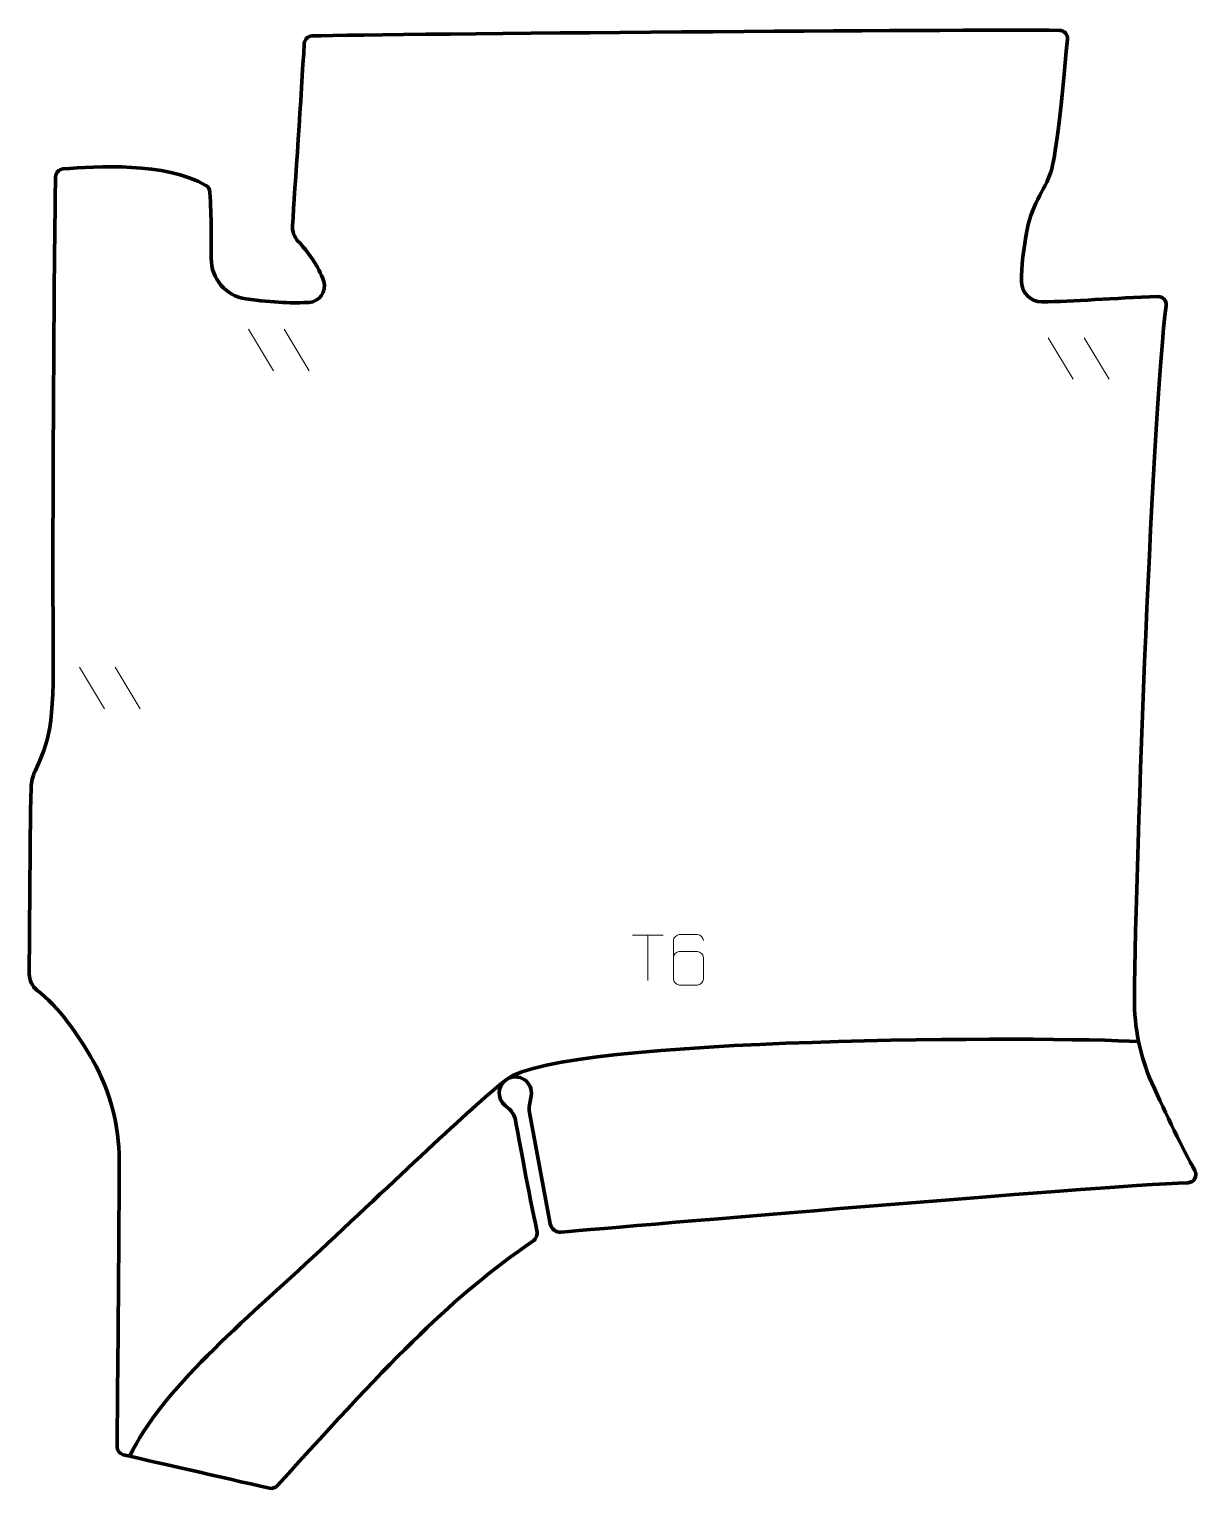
# Model space of a CAD drawing. Header units: millimetres. Extents: x -293 to 285, y -362 to 360.
import ezdxf

# ---------------------------------------------------------------- set-up
doc = ezdxf.new("R2010")
doc.units = ezdxf.units.MM
doc.header["$MEASUREMENT"] = 0
for name, color, linetype in [('layer 1', 7, 'Continuous'), ('layer 2', 7, 'Continuous'), ('layer 3', 7, 'Continuous')]:
    doc.layers.add(name, color=color, linetype=linetype)

msp = doc.modelspace()

# ---------------------------------------------------------------- linework, layer by layer
at = {"layer": 'layer 1', "color": 250, "lineweight": 9}
for points in [[(-184.5663, 211.6407), (-184.5663, 211.6407), (-172.202, 191.0964), (-172.202, 191.0964)], [(-166.8364, 211.6407), (-166.8364, 211.6407), (-154.4721, 191.0964), (-154.4721, 191.0964)], [(210.9887, 207.4073), (210.9887, 207.4073), (223.353, 186.863), (223.353, 186.863)], [(228.7186, 207.4073), (228.7186, 207.4073), (241.0829, 186.863), (241.0829, 186.863)], [(-268.1747, 44.4239), (-268.1747, 44.4239), (-255.8104, 23.8796), (-255.8104, 23.8796)], [(-250.4448, 44.4239), (-250.4448, 44.4239), (-238.0805, 23.8796), (-238.0805, 23.8796)], [(5.4136, -88.1024), (5.4136, -88.1024), (20.6286, -88.1024), (20.6286, -88.1024)], [(13.0213, -110.4316), (13.0213, -110.4316), (13.0213, -88.0813), (13.0213, -88.0813)]]:
    msp.add_open_spline(points, degree=3, dxfattribs=at)
msp.add_open_spline([(40.451, -90.7158), (40.4269, -89.3763), (39.0707, -87.7231), (37.4988, -87.7574), (37.4988, -87.7574), (34.514, -87.7577), (31.5288, -87.7577), (28.5434, -87.7574), (28.5434, -87.7574), (27.3243, -87.7425), (25.5961, -89.1801), (25.5911, -90.7158), (25.5911, -90.7158), (25.5914, -97.0763), (25.5914, -103.4371), (25.5911, -109.7978), (25.5911, -109.7978), (25.5958, -110.9607), (27.3243, -112.7318), (28.5434, -112.7562), (28.5434, -112.7562), (31.5288, -112.7559), (34.514, -112.7559), (37.4988, -112.7562), (37.4988, -112.7562), (38.7769, -112.7124), (40.4466, -111.0979), (40.451, -109.7978), (40.451, -109.7978), (40.451, -106.2145), (40.451, -102.6314), (40.451, -99.0487), (40.451, -99.0487), (40.4125, -97.5705), (38.8298, -96.1376), (37.4988, -96.1396), (37.4988, -96.1396), (34.514, -96.1393), (31.5288, -96.1393), (28.5434, -96.1396), (28.5434, -96.1396), (27.2139, -96.1346), (25.5709, -97.6419), (25.6126, -99.0704)], degree=3, knots=[0, 0, 0, 0, 0.08333333, 0.08333333, 0.08333333, 0.08333333, 0.16666667, 0.16666667, 0.16666667, 0.16666667, 0.25, 0.25, 0.25, 0.25, 0.33333333, 0.33333333, 0.33333333, 0.33333333, 0.41666667, 0.41666667, 0.41666667, 0.41666667, 0.5, 0.5, 0.5, 0.5, 0.58333333, 0.58333333, 0.58333333, 0.58333333, 0.66666667, 0.66666667, 0.66666667, 0.66666667, 0.75, 0.75, 0.75, 0.75, 0.83333333, 0.83333333, 0.83333333, 0.83333333, 1, 1, 1, 1], dxfattribs=at)
at = {"layer": 'layer 2', "color": 230, "lineweight": 200}
msp.add_open_spline([(-292.976, -107.2605), (-292.8982, -91.4716), (-292.6246, -43.2015), (-292.0755, -15.1221), (-292.0755, -15.1221), (-292.0197, -12.2595), (-291.3508, -9.4412), (-290.1136, -6.8597), (-290.1136, -6.8597), (-283.2178, 7.524), (-280.6751, 15.0065), (-281.1194, 56.5324), (-281.1194, 56.5324), (-281.5819, 99.762), (-280.6659, 253.5343), (-279.9335, 286.9775), (-279.9335, 286.9775), (-279.8889, 289.0339), (-278.2931, 290.7197), (-276.2433, 290.876), (-276.2433, 290.876), (-259.8256, 292.1282), (-225.8977, 294.4381), (-205.6004, 282.7657), (-205.6004, 282.7657), (-204.4141, 282.0834), (-203.6531, 280.8481), (-203.5819, 279.481), (-203.5819, 279.481), (-202.9264, 266.8461), (-202.8654, 255.4542), (-202.9519, 246.6789), (-202.9519, 246.6789), (-203.0507, 236.6569), (-195.7275, 228.1203), (-185.8164, 226.674), (-185.8164, 226.674), (-171.7736, 224.6246), (-161.9219, 224.4576), (-154.5059, 224.9093), (-154.5059, 224.9093), (-149.3317, 225.2243), (-145.7762, 230.3034), (-147.3357, 235.25), (-147.3357, 235.25), (-149.7818, 243.0098), (-155.5594, 250.3661), (-160.0701, 255.2593), (-160.0701, 255.2593), (-161.9972, 257.3494), (-162.9668, 260.1453), (-162.7681, 262.9818), (-162.7681, 262.9818), (-161.4749, 281.4385), (-158.5178, 328.2026), (-156.9254, 352.9356), (-156.9254, 352.9356), (-156.7929, 354.9984), (-155.1132, 356.618), (-153.0481, 356.6723), (-153.0481, 356.6723), (-112.9963, 357.7234), (171.3402, 360.0133), (216.5737, 359.4166), (216.5737, 359.4166), (218.9062, 359.3858), (220.7147, 357.3717), (220.5003, 355.0478), (220.5003, 355.0478), (217.5081, 322.6169), (214.977, 299.5585), (212.7596, 290.9898), (212.7596, 290.9898), (210.4459, 282.0492), (203.0858, 274.2958), (200.5473, 260.9533), (200.5473, 260.9533), (198.7958, 251.748), (197.717, 242.7299), (197.8211, 234.9399), (197.8211, 234.9399), (197.8943, 229.438), (202.4532, 225.0681), (207.9521, 225.1322), (207.9521, 225.1322), (223.185, 225.3096), (243.3862, 227.105), (265.2904, 227.7724), (265.2904, 227.7724), (267.7619, 227.8478), (269.7111, 225.6758), (269.3675, 223.2257), (269.3675, 223.2257), (262.619, 175.084), (254.3656, -48.272), (253.6262, -119.4091), (253.6262, -119.4091), (253.4771, -133.7437), (256.394, -147.9438), (262.2164, -161.0415), (262.2164, -161.0415), (269.0256, -176.3599), (277.7719, -193.9783), (283.5492, -204.536), (283.5492, -204.536), (284.975, -207.1416), (283.16, -210.3357), (280.1939, -210.452), (280.1939, -210.452), (232.6107, -212.3117), (5.0324, -231.8685), (-29.9085, -234.8845), (-29.9085, -234.8845), (-32.4677, -235.1052), (-34.7758, -233.3494), (-35.2501, -230.8228), (-35.2501, -230.8228), (-35.2501, -230.8228), (-45.5928, -175.6878), (-45.5928, -175.6878), (-45.5928, -175.6878), (-45.824, -174.4545), (-45.8219, -173.1887), (-45.5855, -171.9566), (-45.5855, -171.9566), (-45.5855, -171.9566), (-44.7515, -167.606), (-44.7515, -167.606), (-44.7515, -167.606), (-43.4223, -160.6727), (-51.0738, -155.5477), (-56.9736, -159.4199), (-56.9736, -159.4199), (-61.5177, -162.4026), (-61.8218, -168.9576), (-57.5732, -172.3485), (-57.5732, -172.3485), (-57.5732, -172.3485), (-56.0781, -173.5415), (-56.0781, -173.5415), (-56.0781, -173.5415), (-54.1816, -175.0552), (-52.8997, -177.2062), (-52.4711, -179.5955), (-52.4711, -179.5955), (-50.7366, -189.2617), (-45.9055, -215.783), (-41.8707, -234.1615), (-41.8707, -234.1615), (-41.4369, -236.1391), (-42.2355, -238.1849), (-43.8966, -239.3414), (-43.8966, -239.3414), (-84.8299, -267.8408), (-110.0618, -293.914), (-170.3652, -360.313), (-170.3652, -360.313), (-171.3335, -361.3797), (-172.7984, -361.8429), (-174.2024, -361.5242), (-174.2024, -361.5242), (-196.648, -356.4306), (-235.2627, -347.5463), (-246.4646, -344.9673), (-246.4646, -344.9673), (-248.293, -344.5461), (-249.5803, -342.9102), (-249.5604, -341.0327), (-249.5604, -341.0327), (-249.376, -323.8084), (-248.521, -241.6331), (-248.5009, -199.3424), (-248.5009, -199.3424), (-248.4929, -182.1677), (-252.8684, -165.259), (-261.3136, -150.3074), (-261.3136, -150.3074), (-269.0179, -136.6677), (-278.5191, -123.4433), (-289.1543, -115.1627), (-289.1543, -115.1627), (-291.5873, -113.2683), (-292.9912, -110.3452), (-292.976, -107.2605)], degree=3, knots=[0, 0, 0, 0, 0.0212766, 0.0212766, 0.0212766, 0.0212766, 0.04255319, 0.04255319, 0.04255319, 0.04255319, 0.06382979, 0.06382979, 0.06382979, 0.06382979, 0.08510638, 0.08510638, 0.08510638, 0.08510638, 0.10638298, 0.10638298, 0.10638298, 0.10638298, 0.12765957, 0.12765957, 0.12765957, 0.12765957, 0.14893617, 0.14893617, 0.14893617, 0.14893617, 0.17021277, 0.17021277, 0.17021277, 0.17021277, 0.19148936, 0.19148936, 0.19148936, 0.19148936, 0.21276596, 0.21276596, 0.21276596, 0.21276596, 0.23404255, 0.23404255, 0.23404255, 0.23404255, 0.25531915, 0.25531915, 0.25531915, 0.25531915, 0.27659574, 0.27659574, 0.27659574, 0.27659574, 0.29787234, 0.29787234, 0.29787234, 0.29787234, 0.31914894, 0.31914894, 0.31914894, 0.31914894, 0.34042553, 0.34042553, 0.34042553, 0.34042553, 0.36170213, 0.36170213, 0.36170213, 0.36170213, 0.38297872, 0.38297872, 0.38297872, 0.38297872, 0.40425532, 0.40425532, 0.40425532, 0.40425532, 0.42553191, 0.42553191, 0.42553191, 0.42553191, 0.44680851, 0.44680851, 0.44680851, 0.44680851, 0.46808511, 0.46808511, 0.46808511, 0.46808511, 0.4893617, 0.4893617, 0.4893617, 0.4893617, 0.5106383, 0.5106383, 0.5106383, 0.5106383, 0.53191489, 0.53191489, 0.53191489, 0.53191489, 0.55319149, 0.55319149, 0.55319149, 0.55319149, 0.57446809, 0.57446809, 0.57446809, 0.57446809, 0.59574468, 0.59574468, 0.59574468, 0.59574468, 0.61702128, 0.61702128, 0.61702128, 0.61702128, 0.63829787, 0.63829787, 0.63829787, 0.63829787, 0.65957447, 0.65957447, 0.65957447, 0.65957447, 0.68085106, 0.68085106, 0.68085106, 0.68085106, 0.70212766, 0.70212766, 0.70212766, 0.70212766, 0.72340426, 0.72340426, 0.72340426, 0.72340426, 0.74468085, 0.74468085, 0.74468085, 0.74468085, 0.76595745, 0.76595745, 0.76595745, 0.76595745, 0.78723404, 0.78723404, 0.78723404, 0.78723404, 0.80851064, 0.80851064, 0.80851064, 0.80851064, 0.82978723, 0.82978723, 0.82978723, 0.82978723, 0.85106383, 0.85106383, 0.85106383, 0.85106383, 0.87234043, 0.87234043, 0.87234043, 0.87234043, 0.89361702, 0.89361702, 0.89361702, 0.89361702, 0.91489362, 0.91489362, 0.91489362, 0.91489362, 0.93617021, 0.93617021, 0.93617021, 0.93617021, 0.95744681, 0.95744681, 0.95744681, 0.95744681, 1, 1, 1, 1], dxfattribs=at)
at = {"layer": 'layer 3', "color": 142, "lineweight": 200}
msp.add_open_spline([(-243.1905, -345.721), (-227.673, -312.6251), (-187.5386, -279.7862), (-149.164, -243.9808), (-149.164, -243.9808), (-108.2196, -205.7775), (-71.4905, -170.5022), (-56.9737, -159.4199), (-56.9737, -159.4199), (-28.8504, -137.9505), (213.7456, -138.1279), (255.6825, -140.6891)], degree=3, knots=[0, 0, 0, 0, 0.25, 0.25, 0.25, 0.25, 0.5, 0.5, 0.5, 0.5, 1, 1, 1, 1], dxfattribs=at)

doc.saveas('drawing.dxf')
